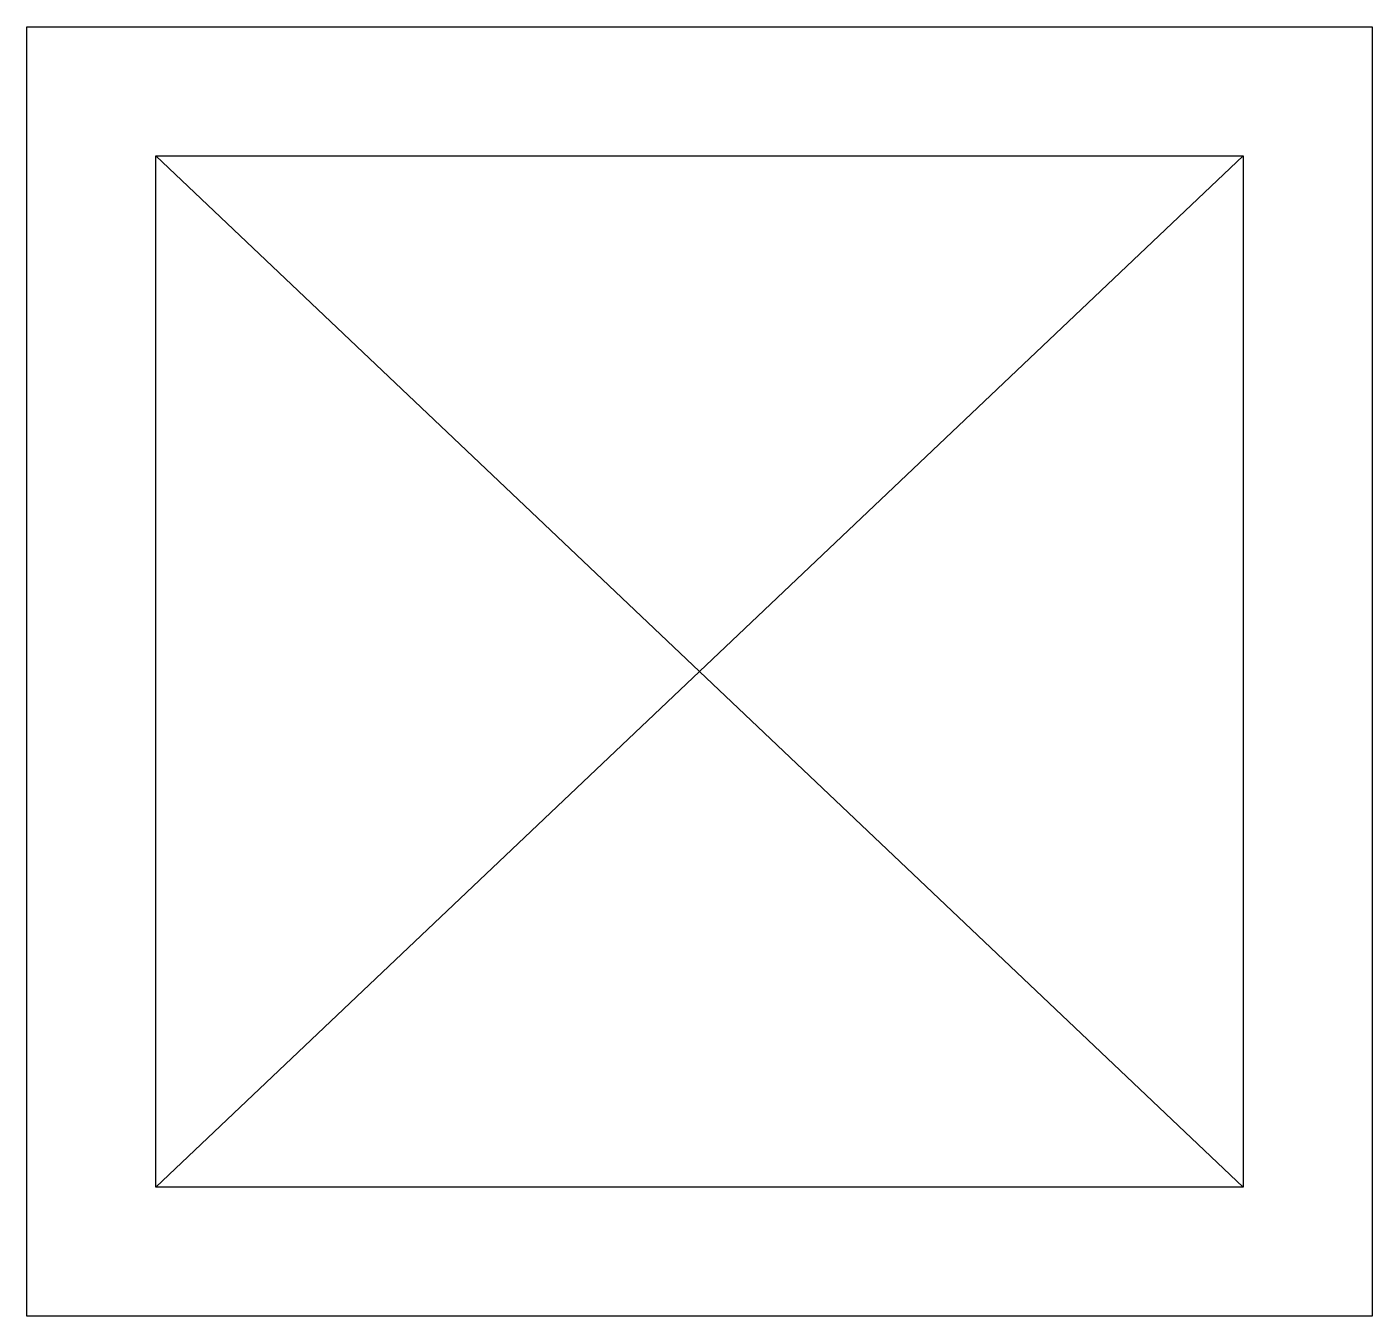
# Model space of a CAD drawing. Header units: millimetres. Extents: x -6084.852 to -6084.452, y -966.742 to -966.359.
import ezdxf

# ---------------------------------------------------------------- set-up
doc = ezdxf.new("R2010")
doc.units = ezdxf.units.MM
doc.layers.add('Tel_Símbolos', color=3, linetype='Continuous')

msp = doc.modelspace()

# ---------------------------------------------------------------- linework, layer by layer
at = {"layer": 'Tel_Símbolos'}
for p, q in [((-6084.49017, -966.39716), (-6084.8135, -966.70388)), ((-6084.49017, -966.70388), (-6084.8135, -966.39716))]:
    msp.add_line(p, q, dxfattribs=at)
at = {"layer": 'Tel_Símbolos', "color": 3}
msp.add_lwpolyline([(-6084.45183, -966.74222), (-6084.85183, -966.74222), (-6084.85183, -966.35882), (-6084.45183, -966.35882)], close=True, dxfattribs=at)
at = {"layer": 'Tel_Símbolos', "color": 2}
msp.add_lwpolyline([(-6084.49017, -966.70388), (-6084.8135, -966.70388), (-6084.8135, -966.39716), (-6084.49017, -966.39716)], close=True, dxfattribs=at)

doc.saveas('drawing.dxf')
